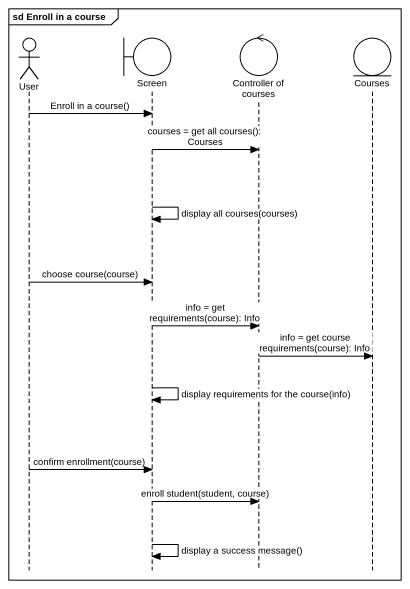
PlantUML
@startuml
mainframe sd Enroll in a course
hide footbox
actor User
boundary Screen
control "Controller of courses" as Controller_of_courses
entity Courses

User -> Screen : Enroll in a course()
Screen -> Controller_of_courses : courses = get all courses(): Courses
Screen -> Screen : display all courses(courses)
User -> Screen : choose course(course)
Screen -> Controller_of_courses : info = get requirements(course): Info
Controller_of_courses -> Courses : info = get course requirements(course): Info
Screen -> Screen : display requirements for the course(info)
User -> Screen : confirm enrollment(course)
Screen -> Controller_of_courses : enroll student(student, course)
Screen -> Screen : display a success message()
@enduml
